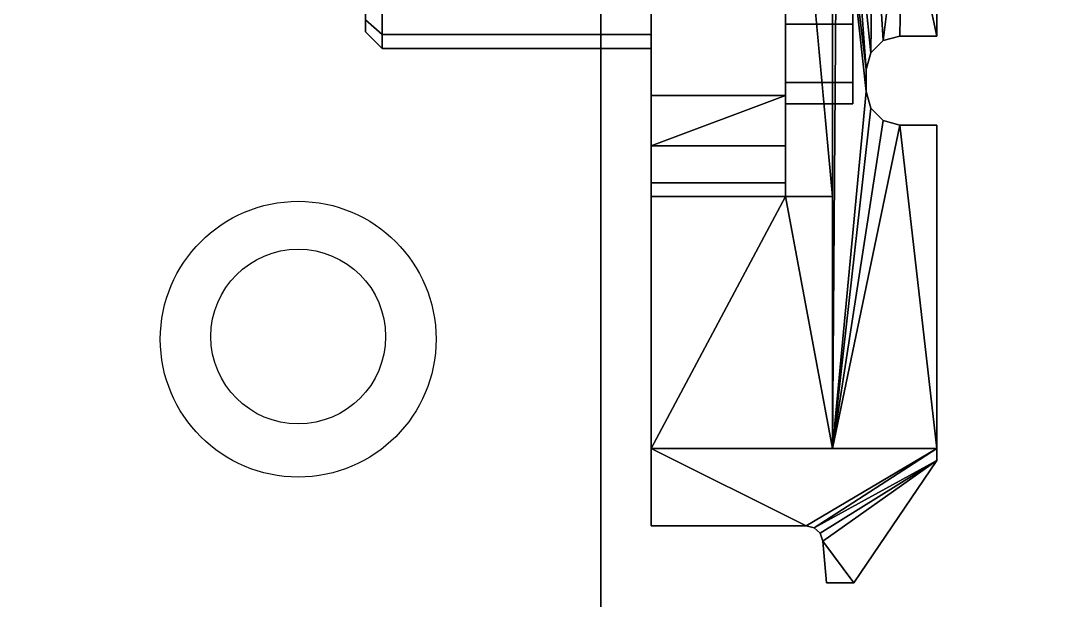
# Model space of a CAD drawing. Extents: x -80 to 2901, y -3352 to 80.
# Drawn here: x 1006.75 to 1037.91, y -2975.76 to -2958.53 of the extents above; entities that cross this region are included whole.
import ezdxf

# ---------------------------------------------------------------- set-up
doc = ezdxf.new("R2010")
doc.units = 0

# ---------------------------------------------------------------- blocks, each defined once
blk = doc.blocks.new('cocina Juan v2.bajo 2p gola 72x18.Suelo1', base_point=(0, 18))
at = {"layer": 'Blanco', "color": 0}
for points in [[(0, 18), (0, 395), (500, 395), (500, 18)], [(0, 18, 18), (0, 395, 18), (500, 395, 18), (500, 18, 18)]]:
    blk.add_3dface(points, dxfattribs=at)
blk = doc.blocks.new('cocina Juan v2.bajo 2p gola 72x18.Suelo')
at = {"layer": 'Taladro'}
for centre, radius in [((491, 68), 4.103), ((491, 67.92), 2.6)]:
    blk.add_circle(centre, radius, dxfattribs=at)
at = {"layer": 'Blanco'}
blk.add_blockref('cocina Juan v2.bajo 2p gola 72x18.Suelo1', (0, 18), dxfattribs=at)
blk = doc.blocks.new('cocina Juan v2.bajo 2p gola 72x18.Lateral Derecho1', base_point=(500, 36, 778))
at = {"layer": 'Blanco', "color": 0}
for points, invisible_edges in [([(482, 36, 778), (482, 395, 850), (482, 395, 18), (482, 36, 778)], 13), ([(482, 18, 18), (482, 36, 778), (482, 395, 18), (482, 18, 18)], 11), ([(482, 36, 850), (482, 395, 850), (482, 36, 778), (482, 36, 850)], 10)]:
    blk.add_3dface(points, dxfattribs=dict(at, invisible_edges=invisible_edges))
at = {"layer": 'blanco', "color": 0}
blk.add_3dface([(482, 395, 850), (500, 395, 850), (500, 36, 850), (482, 36, 850)], dxfattribs=at)
at = {"layer": 'Blanco', "color": 0}
blk.add_3dface([(482, 18, 18), (482, 395, 18), (500, 395, 18), (500, 18, 18)], dxfattribs=at)
blk = doc.blocks.new('cocina Juan v2.bajo 2p gola 72x18.Lateral Derecho2', base_point=(480.5, 60.75, 713.5))
at = {"layer": 'ACCESSORY', "color": 0, "invisible_edges": 8}
for points in [[(474.47, 75.25, 693.25), (475.386, 74.006, 693.25), (472, 71.611, 693.25), (474.47, 75.25, 693.25)], [(474.47, 75.25, 682.75), (472, 71.611, 682.75), (475.386, 74.006, 682.75), (474.47, 75.25, 682.75)], [(474.47, 75.25, 693.25), (475.277, 75.25, 693.25), (475.386, 74.006, 693.25), (474.47, 75.25, 693.25)], [(475.277, 75.25, 682.75), (474.47, 75.25, 682.75), (475.386, 74.006, 682.75), (475.277, 75.25, 682.75)], [(475.386, 74.006, 693.25), (475.466, 73.775, 693.25), (472, 71.611, 693.25), (475.386, 74.006, 693.25)], [(475.466, 73.775, 682.75), (475.386, 74.006, 682.75), (472, 71.611, 682.75), (475.466, 73.775, 682.75)], [(475.466, 73.775, 693.25), (475.647, 73.61, 693.25), (472, 71.611, 693.25), (475.466, 73.775, 693.25)], [(475.466, 73.775, 682.75), (472, 71.611, 682.75), (475.647, 73.61, 682.75), (475.466, 73.775, 682.75)], [(475.884, 73.55, 693.25), (472, 71.25, 693.25), (475.647, 73.61, 693.25), (475.884, 73.55, 693.25)], [(472, 71.611, 693.25), (475.647, 73.61, 693.25), (472, 71.25, 693.25), (472, 71.611, 693.25)], [(475.647, 73.61, 682.75), (472, 71.25, 682.75), (475.884, 73.55, 682.75), (475.647, 73.61, 682.75)], [(472, 71.611, 682.75), (472, 71.25, 682.75), (475.647, 73.61, 682.75), (472, 71.611, 682.75)], [(480.5, 71.25, 693.25), (472, 71.25, 693.25), (475.884, 73.55, 693.25), (480.5, 71.25, 693.25)], [(480.5, 71.25, 682.75), (475.884, 73.55, 682.75), (472, 71.25, 682.75), (480.5, 71.25, 682.75)], [(475.884, 73.55, 693.25), (475.647, 73.61, 693.25), (475.647, 73.61, 682.75), (475.884, 73.55, 693.25)], [(475.884, 73.55, 682.75), (475.884, 73.55, 693.25), (475.647, 73.61, 682.75), (475.884, 73.55, 682.75)], [(480.5, 73.55, 693.25), (480.5, 71.25, 693.25), (475.884, 73.55, 693.25), (480.5, 73.55, 693.25)], [(480.5, 73.55, 682.75), (475.884, 73.55, 682.75), (480.5, 71.25, 682.75), (480.5, 73.55, 682.75)], [(480.5, 73.55, 693.25), (480.5, 71.25, 682.75), (480.5, 71.25, 693.25), (480.5, 73.55, 693.25)], [(480.5, 73.55, 682.75), (480.5, 71.25, 682.75), (480.5, 73.55, 693.25), (480.5, 73.55, 682.75)], [(472, 71.25, 693.25), (472, 71.611, 682.75), (472, 71.611, 693.25), (472, 71.25, 693.25)], [(472, 71.25, 693.25), (472, 71.25, 682.75), (472, 71.611, 682.75), (472, 71.25, 693.25)], [(472, 71.25, 693.5), (475.1, 71.25, 693.5), (473.1, 61.63, 693.5), (472, 71.25, 693.5)], [(472, 61.63, 693.5), (472, 71.25, 693.5), (473.1, 61.63, 693.5), (472, 61.63, 693.5)], [(472, 71.25, 693.5), (472, 61.63, 693.5), (472, 71.25, 693.25), (472, 71.25, 693.5)], [(472, 71.25, 693.25), (472, 61.63, 693.5), (472, 71.25, 682.75), (472, 71.25, 693.25)], [(472, 61.63, 682.5), (472, 71.25, 682.75), (472, 61.63, 693.5), (472, 61.63, 682.5)], [(472, 71.25, 682.5), (472, 71.25, 682.75), (472, 61.63, 682.5), (472, 71.25, 682.5)], [(480.5, 71.25, 682.75), (472, 71.25, 682.75), (475.1, 71.25, 682.5), (480.5, 71.25, 682.75)], [(472, 71.25, 682.5), (475.1, 71.25, 682.5), (472, 71.25, 682.75), (472, 71.25, 682.5)], [(472, 71.25, 682.5), (473.1, 61.63, 682.5), (475.1, 71.25, 682.5), (472, 71.25, 682.5)], [(472, 71.25, 682.5), (472, 61.63, 682.5), (473.1, 61.63, 682.5), (472, 71.25, 682.5)], [(473.1, 61.63, 693.5), (475.1, 71.25, 693.5), (473.6, 61.496, 693.5), (473.1, 61.63, 693.5)], [(473.1, 61.63, 682.5), (473.6, 61.496, 682.5), (475.1, 71.25, 682.5), (473.1, 61.63, 682.5)], [(473.966, 61.13, 693.5), (473.6, 61.496, 693.5), (475.1, 71.25, 693.5), (473.966, 61.13, 693.5)], [(473.6, 61.496, 682.5), (473.966, 61.13, 682.5), (475.1, 71.25, 682.5), (473.6, 61.496, 682.5)], [(474.1, 60.63, 693.5), (473.966, 61.13, 693.5), (475.1, 71.25, 693.5), (474.1, 60.63, 693.5)], [(473.966, 61.13, 682.5), (474.1, 60.63, 682.5), (475.1, 71.25, 682.5), (473.966, 61.13, 682.5)], [(474.966, 52.667, 693.5), (474.1, 60.63, 693.5), (475.1, 71.25, 693.5), (474.966, 52.667, 693.5)], [(475.1, 71.25, 682.5), (474.1, 60.63, 682.5), (474.966, 52.667, 682.5), (475.1, 71.25, 682.5)], [(474.966, 52.667, 693.5), (475.1, 71.25, 693.5), (475.1, 43.25, 693.5), (474.966, 52.667, 693.5)], [(475.1, 71.25, 682.5), (474.966, 52.667, 682.5), (475.1, 43.25, 682.5), (475.1, 71.25, 682.5)], [(475.1, 71.25, 696.5), (480.5, 71.25, 696.5), (476.5, 63.75, 696.5), (475.1, 71.25, 696.5)], [(475.1, 63.75, 696.5), (475.1, 71.25, 696.5), (476.5, 63.75, 696.5), (475.1, 63.75, 696.5)], [(475.1, 71.25, 696.5), (475.1, 63.75, 696.5), (475.1, 71.25, 693.5), (475.1, 71.25, 696.5)], [(480.5, 71.25, 696.5), (475.1, 71.25, 696.5), (475.1, 71.25, 693.5), (480.5, 71.25, 696.5)], [(480.5, 71.25, 693.25), (480.5, 71.25, 696.5), (475.1, 71.25, 693.5), (480.5, 71.25, 693.25)], [(475.1, 71.25, 693.5), (475.1, 63.75, 696.5), (475.1, 43.25, 693.5), (475.1, 71.25, 693.5)], [(480.5, 71.25, 679.5), (480.5, 71.25, 682.75), (475.1, 71.25, 682.5), (480.5, 71.25, 679.5)], [(475.1, 71.25, 682.5), (475.1, 43.25, 682.5), (475.1, 63.75, 679.5), (475.1, 71.25, 682.5)], [(475.1, 71.25, 679.5), (475.1, 71.25, 682.5), (475.1, 63.75, 679.5), (475.1, 71.25, 679.5)], [(475.1, 71.25, 679.5), (480.5, 71.25, 679.5), (475.1, 71.25, 682.5), (475.1, 71.25, 679.5)], [(475.1, 63.75, 679.5), (476.5, 63.75, 679.5), (475.1, 71.25, 679.5), (475.1, 63.75, 679.5)], [(480.5, 71.25, 696.5), (480.5, 63.75, 696.5), (476.5, 63.75, 696.5), (480.5, 71.25, 696.5)], [(480.5, 71.25, 696.5), (480.5, 71.25, 693.25), (480.5, 63.75, 696.5), (480.5, 71.25, 696.5)], [(480.5, 63.75, 696.5), (480.5, 71.25, 693.25), (480.5, 63.75, 679.5), (480.5, 63.75, 696.5)], [(480.5, 71.25, 682.75), (480.5, 63.75, 679.5), (480.5, 71.25, 693.25), (480.5, 71.25, 682.75)], [(480.5, 71.25, 679.5), (480.5, 63.75, 679.5), (480.5, 71.25, 682.75), (480.5, 71.25, 679.5)], [(476.5, 48.75, 696.5), (475.1, 43.25, 696.5), (475.1, 63.75, 696.5), (476.5, 48.75, 696.5)], [(475.1, 43.25, 696.5), (475.1, 43.25, 693.5), (475.1, 63.75, 696.5), (475.1, 43.25, 696.5)], [(476.5, 63.75, 696.5), (476.5, 48.75, 696.5), (475.1, 63.75, 696.5), (476.5, 63.75, 696.5)], [(475.1, 43.25, 682.5), (475.1, 43.25, 679.5), (475.1, 63.75, 679.5), (475.1, 43.25, 682.5)], [(476.5, 63.75, 679.5), (475.1, 63.75, 679.5), (476.5, 48.75, 679.5), (476.5, 63.75, 679.5)], [(475.1, 63.75, 679.5), (475.1, 43.25, 679.5), (476.5, 48.75, 679.5), (475.1, 63.75, 679.5)], [(476.5, 63.75, 710.5), (476.5, 63.348, 712), (476.5, 56.25, 708.75), (476.5, 63.75, 710.5)], [(476.5, 63.75, 696.5), (476.5, 63.75, 710.5), (476.5, 56.25, 708.75), (476.5, 63.75, 696.5)], [(476.5, 63.75, 696.5), (476.5, 60.364, 706.375), (476.5, 61, 704), (476.5, 63.75, 696.5)], [(476.5, 63.75, 696.5), (476.5, 61, 704), (476.5, 60.364, 701.625), (476.5, 63.75, 696.5)], [(476.5, 63.75, 696.5), (476.5, 60.364, 701.625), (476.5, 58.625, 699.886), (476.5, 63.75, 696.5)], [(476.5, 63.75, 696.5), (476.5, 58.625, 699.886), (476.5, 56.25, 699.25), (476.5, 63.75, 696.5)], [(476.5, 63.75, 696.5), (476.5, 56.25, 699.25), (476.5, 48.75, 696.5), (476.5, 63.75, 696.5)], [(476.5, 48.75, 679.5), (476.5, 56.25, 676.75), (476.5, 63.75, 679.5), (476.5, 48.75, 679.5)], [(476.5, 56.25, 676.75), (476.5, 58.625, 676.114), (476.5, 63.75, 679.5), (476.5, 56.25, 676.75)], [(476.5, 58.625, 676.114), (476.5, 60.364, 674.375), (476.5, 63.75, 679.5), (476.5, 58.625, 676.114)], [(476.5, 60.364, 674.375), (476.5, 61, 672), (476.5, 63.75, 679.5), (476.5, 60.364, 674.375)], [(476.5, 63.75, 679.5), (476.5, 61, 672), (476.5, 63.75, 665.5), (476.5, 63.75, 679.5)], [(476.5, 61, 672), (476.5, 60.364, 669.625), (476.5, 63.75, 665.5), (476.5, 61, 672)], [(476.5, 60.364, 669.625), (476.5, 58.625, 667.886), (476.5, 63.75, 665.5), (476.5, 60.364, 669.625)], [(476.5, 58.625, 667.886), (476.5, 63.348, 664), (476.5, 63.75, 665.5), (476.5, 58.625, 667.886)], [(480.5, 63.75, 710.5), (480.5, 56.25, 707.1), (480.5, 60.75, 713.5), (480.5, 63.75, 710.5)], [(480.5, 63.348, 712), (480.5, 63.75, 710.5), (480.5, 60.75, 713.5), (480.5, 63.348, 712)], [(480.5, 63.75, 710.5), (480.5, 57.8, 706.685), (480.5, 56.25, 707.1), (480.5, 63.75, 710.5)], [(480.5, 63.75, 710.5), (480.5, 63.75, 696.5), (480.5, 56.25, 700.9), (480.5, 63.75, 710.5)], [(480.5, 63.75, 710.5), (480.5, 58.935, 705.55), (480.5, 57.8, 706.685), (480.5, 63.75, 710.5)], [(480.5, 63.75, 710.5), (480.5, 59.35, 704), (480.5, 58.935, 705.55), (480.5, 63.75, 710.5)], [(480.5, 63.75, 710.5), (480.5, 58.935, 702.45), (480.5, 59.35, 704), (480.5, 63.75, 710.5)], [(480.5, 63.75, 696.5), (480.5, 52.025, 691.025), (480.5, 56.25, 700.9), (480.5, 63.75, 696.5)], [(480.5, 52.025, 691.025), (480.5, 63.75, 696.5), (480.5, 52.3, 690), (480.5, 52.025, 691.025)], [(480.5, 52.3, 690), (480.5, 63.75, 696.5), (480.5, 63.75, 679.5), (480.5, 52.3, 690)], [(480.5, 52.3, 690), (480.5, 63.75, 679.5), (480.5, 52.3, 686), (480.5, 52.3, 690)], [(480.5, 52.025, 684.975), (480.5, 52.3, 686), (480.5, 63.75, 679.5), (480.5, 52.025, 684.975)], [(480.5, 56.25, 675.1), (480.5, 52.025, 684.975), (480.5, 63.75, 679.5), (480.5, 56.25, 675.1)], [(480.5, 57.8, 674.685), (480.5, 56.25, 675.1), (480.5, 63.75, 679.5), (480.5, 57.8, 674.685)], [(480.5, 58.935, 673.55), (480.5, 57.8, 674.685), (480.5, 63.75, 679.5), (480.5, 58.935, 673.55)], [(480.5, 59.35, 672), (480.5, 58.935, 673.55), (480.5, 63.75, 679.5), (480.5, 59.35, 672)], [(480.5, 63.75, 665.5), (480.5, 59.35, 672), (480.5, 63.75, 679.5), (480.5, 63.75, 665.5)], [(480.5, 59.35, 672), (480.5, 63.75, 665.5), (480.5, 58.935, 670.45), (480.5, 59.35, 672)], [(480.5, 57.8, 669.315), (480.5, 58.935, 670.45), (480.5, 63.75, 665.5), (480.5, 57.8, 669.315)], [(480.5, 60.75, 662.5), (480.5, 57.8, 669.315), (480.5, 63.75, 665.5), (480.5, 60.75, 662.5)], [(480.5, 63.75, 665.5), (480.5, 63.348, 664), (480.5, 60.75, 662.5), (480.5, 63.75, 665.5)], [(476.5, 63.348, 712), (476.5, 62.25, 713.098), (476.5, 56.25, 708.75), (476.5, 63.348, 712)], [(476.5, 62.25, 662.902), (476.5, 63.348, 664), (476.5, 58.625, 667.886), (476.5, 62.25, 662.902)], [(480.5, 62.25, 713.098), (480.5, 63.348, 712), (480.5, 60.75, 713.5), (480.5, 62.25, 713.098)], [(480.5, 63.348, 664), (480.5, 62.25, 662.902), (480.5, 60.75, 662.5), (480.5, 63.348, 664)], [(480.5, 60.75, 713.5), (476.5, 60.75, 713.5), (480.5, 62.25, 713.098), (480.5, 60.75, 713.5)], [(476.5, 62.25, 713.098), (476.5, 60.75, 713.5), (476.5, 56.25, 708.75), (476.5, 62.25, 713.098)], [(476.5, 62.25, 713.098), (480.5, 62.25, 713.098), (476.5, 60.75, 713.5), (476.5, 62.25, 713.098)], [(476.5, 62.25, 662.902), (476.5, 58.625, 667.886), (476.5, 60.75, 662.5), (476.5, 62.25, 662.902)], [(474.5, 60.364, 706.375), (474.5, 52.136, 706.375), (474.5, 61, 704), (474.5, 60.364, 706.375)], [(474.5, 52.136, 706.375), (474.5, 51.5, 704), (474.5, 61, 704), (474.5, 52.136, 706.375)], [(474.5, 61, 704), (474.5, 51.5, 704), (474.5, 60.364, 701.625), (474.5, 61, 704)], [(474.5, 60.364, 674.375), (474.5, 52.136, 674.375), (474.5, 61, 672), (474.5, 60.364, 674.375)], [(474.5, 52.136, 674.375), (474.5, 51.5, 672), (474.5, 61, 672), (474.5, 52.136, 674.375)], [(474.5, 61, 672), (474.5, 51.5, 672), (474.5, 60.364, 669.625), (474.5, 61, 672)], [(474.1, 59.98, 693.5), (474.1, 60.63, 693.5), (474.966, 52.667, 693.5), (474.1, 59.98, 693.5)], [(474.1, 59.98, 682.5), (474.966, 52.667, 682.5), (474.1, 60.63, 682.5), (474.1, 59.98, 682.5)], [(476.5, 60.75, 713.5), (476.5, 51.75, 713.5), (476.5, 56.25, 708.75), (476.5, 60.75, 713.5)], [(476.5, 58.625, 667.886), (476.5, 56.25, 667.25), (476.5, 60.75, 662.5), (476.5, 58.625, 667.886)], [(476.5, 60.75, 662.5), (476.5, 56.25, 667.25), (476.5, 51.75, 662.5), (476.5, 60.75, 662.5)], [(480.5, 60.75, 713.5), (480.5, 56.25, 707.1), (480.5, 51.75, 713.5), (480.5, 60.75, 713.5)], [(480.5, 56.25, 668.9), (480.5, 57.8, 669.315), (480.5, 60.75, 662.5), (480.5, 56.25, 668.9)], [(480.5, 51.75, 662.5), (480.5, 56.25, 668.9), (480.5, 60.75, 662.5), (480.5, 51.75, 662.5)], [(474.5, 58.625, 708.114), (474.5, 53.875, 708.114), (474.5, 60.364, 706.375), (474.5, 58.625, 708.114)], [(474.5, 52.136, 706.375), (474.5, 60.364, 706.375), (474.5, 53.875, 708.114), (474.5, 52.136, 706.375)], [(474.5, 52.136, 701.625), (474.5, 60.364, 701.625), (474.5, 51.5, 704), (474.5, 52.136, 701.625)], [(474.5, 58.625, 699.886), (474.5, 60.364, 701.625), (474.5, 52.136, 701.625), (474.5, 58.625, 699.886)], [(474.5, 58.625, 676.114), (474.5, 53.875, 676.114), (474.5, 60.364, 674.375), (474.5, 58.625, 676.114)], [(474.5, 52.136, 674.375), (474.5, 60.364, 674.375), (474.5, 53.875, 676.114), (474.5, 52.136, 674.375)], [(474.5, 52.136, 669.625), (474.5, 60.364, 669.625), (474.5, 51.5, 672), (474.5, 52.136, 669.625)], [(474.5, 58.625, 667.886), (474.5, 60.364, 669.625), (474.5, 52.136, 669.625), (474.5, 58.625, 667.886)], [(474.1, 59.98, 693.5), (474.573, 53.484, 693.5), (473.966, 59.48, 693.5), (474.1, 59.98, 693.5)], [(473.966, 59.48, 682.5), (474.573, 53.484, 682.5), (474.1, 59.98, 682.5), (473.966, 59.48, 682.5)], [(474.573, 53.484, 693.5), (474.1, 59.98, 693.5), (474.966, 52.667, 693.5), (474.573, 53.484, 693.5)], [(474.573, 53.484, 682.5), (474.966, 52.667, 682.5), (474.1, 59.98, 682.5), (474.573, 53.484, 682.5)], [(473.6, 59.114, 693.5), (473.966, 59.48, 693.5), (473.875, 54.063, 693.5), (473.6, 59.114, 693.5)], [(473.6, 59.114, 682.5), (473.875, 54.063, 682.5), (473.966, 59.48, 682.5), (473.6, 59.114, 682.5)], [(473.875, 54.063, 693.5), (473.966, 59.48, 693.5), (474.573, 53.484, 693.5), (473.875, 54.063, 693.5)], [(474.573, 53.484, 682.5), (473.966, 59.48, 682.5), (473.875, 54.063, 682.5), (474.573, 53.484, 682.5)], [(472, 54.3, 693.5), (472, 58.98, 693.5), (473, 54.3, 693.5), (472, 54.3, 693.5)], [(472, 58.98, 693.5), (472, 54.3, 693.5), (472, 58.98, 682.5), (472, 58.98, 693.5)], [(472, 58.98, 693.5), (473.1, 58.98, 693.5), (473, 54.3, 693.5), (472, 58.98, 693.5)], [(472, 54.3, 693.5), (472, 54.3, 682.5), (472, 58.98, 682.5), (472, 54.3, 693.5)], [(472, 58.98, 682.5), (472, 54.3, 682.5), (473, 54.3, 682.5), (472, 58.98, 682.5)], [(473.1, 58.98, 682.5), (472, 58.98, 682.5), (473, 54.3, 682.5), (473.1, 58.98, 682.5)], [(473.1, 58.98, 693.5), (473.6, 59.114, 693.5), (473, 54.3, 693.5), (473.1, 58.98, 693.5)], [(473, 54.3, 693.5), (473.6, 59.114, 693.5), (473.875, 54.063, 693.5), (473, 54.3, 693.5)], [(473, 54.3, 682.5), (473.875, 54.063, 682.5), (473.6, 59.114, 682.5), (473, 54.3, 682.5)], [(473.1, 58.98, 682.5), (473, 54.3, 682.5), (473.6, 59.114, 682.5), (473.1, 58.98, 682.5)], [(474.5, 56.25, 708.75), (474.5, 53.875, 708.114), (474.5, 58.625, 708.114), (474.5, 56.25, 708.75)], [(474.5, 53.875, 699.886), (474.5, 58.625, 699.886), (474.5, 52.136, 701.625), (474.5, 53.875, 699.886)], [(474.5, 53.875, 699.886), (474.5, 56.25, 699.25), (474.5, 58.625, 699.886), (474.5, 53.875, 699.886)], [(474.5, 56.25, 676.75), (474.5, 53.875, 676.114), (474.5, 58.625, 676.114), (474.5, 56.25, 676.75)], [(474.5, 53.875, 667.886), (474.5, 58.625, 667.886), (474.5, 52.136, 669.625), (474.5, 53.875, 667.886)], [(474.5, 53.875, 667.886), (474.5, 56.25, 667.25), (474.5, 58.625, 667.886), (474.5, 53.875, 667.886)], [(489, 58.502, 705.3), (489, 58.85, 704), (489, 53.65, 704), (489, 58.502, 705.3)], [(489, 53.65, 704), (489, 58.85, 704), (489, 53.998, 702.7), (489, 53.65, 704)], [(489, 58.502, 702.7), (489, 53.998, 702.7), (489, 58.85, 704), (489, 58.502, 702.7)], [(489, 58.502, 673.3), (489, 58.85, 672), (489, 53.65, 672), (489, 58.502, 673.3)], [(489, 53.65, 672), (489, 58.85, 672), (489, 53.998, 670.7), (489, 53.65, 672)], [(489, 58.502, 670.7), (489, 53.998, 670.7), (489, 58.85, 672), (489, 58.502, 670.7)]]:
    blk.add_3dface(points, dxfattribs=at)
at = {"layer": 'ACCESSORY', "color": 0}
for points in [[(472, 71.611, 693.25), (472, 71.611, 682.75), (474.47, 75.25, 682.75), (474.47, 75.25, 693.25)], [(475.277, 75.25, 682.75), (475.277, 75.25, 693.25), (474.47, 75.25, 693.25), (474.47, 75.25, 682.75)], [(475.277, 75.25, 693.25), (475.277, 75.25, 682.75), (475.386, 74.006, 682.75), (475.386, 74.006, 693.25)], [(475.386, 74.006, 693.25), (475.386, 74.006, 682.75), (475.466, 73.775, 682.75), (475.466, 73.775, 693.25)], [(475.466, 73.775, 693.25), (475.466, 73.775, 682.75), (475.647, 73.61, 682.75), (475.647, 73.61, 693.25)], [(475.884, 73.55, 682.75), (480.5, 73.55, 682.75), (480.5, 73.55, 693.25), (475.884, 73.55, 693.25)], [(472, 71.25, 693.25), (480.5, 71.25, 693.25), (475.1, 71.25, 693.5), (472, 71.25, 693.5)], [(476.5, 63.75, 679.5), (480.5, 63.75, 679.5), (480.5, 71.25, 679.5), (475.1, 71.25, 679.5)], [(480.5, 63.75, 710.5), (480.5, 63.348, 712), (476.5, 63.348, 712), (476.5, 63.75, 710.5)], [(476.5, 63.75, 710.5), (476.5, 63.75, 696.5), (480.5, 63.75, 696.5), (480.5, 63.75, 710.5)], [(476.5, 58.625, 708.114), (476.5, 60.364, 706.375), (476.5, 63.75, 696.5), (476.5, 56.25, 708.75)], [(476.5, 63.75, 665.5), (480.5, 63.75, 665.5), (480.5, 63.75, 679.5), (476.5, 63.75, 679.5)], [(480.5, 63.348, 664), (480.5, 63.75, 665.5), (476.5, 63.75, 665.5), (476.5, 63.348, 664)], [(480.5, 57.8, 701.315), (480.5, 58.935, 702.45), (480.5, 63.75, 710.5), (480.5, 56.25, 700.9)], [(480.5, 63.348, 712), (480.5, 62.25, 713.098), (476.5, 62.25, 713.098), (476.5, 63.348, 712)], [(480.5, 62.25, 662.902), (480.5, 63.348, 664), (476.5, 63.348, 664), (476.5, 62.25, 662.902)], [(480.5, 60.75, 662.5), (480.5, 62.25, 662.902), (476.5, 62.25, 662.902), (476.5, 60.75, 662.5)], [(473.1, 61.63, 693.5), (473.1, 61.63, 682.5), (472, 61.63, 682.5), (472, 61.63, 693.5)], [(473.6, 61.496, 682.5), (473.1, 61.63, 682.5), (473.1, 61.63, 693.5), (473.6, 61.496, 693.5)], [(473.966, 61.13, 682.5), (473.6, 61.496, 682.5), (473.6, 61.496, 693.5), (473.966, 61.13, 693.5)], [(474.1, 60.63, 682.5), (473.966, 61.13, 682.5), (473.966, 61.13, 693.5), (474.1, 60.63, 693.5)], [(476.5, 61, 704), (476.5, 60.364, 706.375), (474.5, 60.364, 706.375), (474.5, 61, 704)], [(476.5, 60.364, 701.625), (476.5, 61, 704), (474.5, 61, 704), (474.5, 60.364, 701.625)], [(476.5, 61, 672), (476.5, 60.364, 674.375), (474.5, 60.364, 674.375), (474.5, 61, 672)], [(476.5, 60.364, 669.625), (476.5, 61, 672), (474.5, 61, 672), (474.5, 60.364, 669.625)], [(474.1, 60.63, 682.5), (474.1, 60.63, 693.5), (474.1, 59.98, 693.5), (474.1, 59.98, 682.5)], [(480.5, 51.75, 713.5), (476.5, 51.75, 713.5), (476.5, 60.75, 713.5), (480.5, 60.75, 713.5)], [(476.5, 51.75, 662.5), (480.5, 51.75, 662.5), (480.5, 60.75, 662.5), (476.5, 60.75, 662.5)], [(476.5, 60.364, 706.375), (476.5, 58.625, 708.114), (474.5, 58.625, 708.114), (474.5, 60.364, 706.375)], [(476.5, 58.625, 699.886), (476.5, 60.364, 701.625), (474.5, 60.364, 701.625), (474.5, 58.625, 699.886)], [(476.5, 60.364, 674.375), (476.5, 58.625, 676.114), (474.5, 58.625, 676.114), (474.5, 60.364, 674.375)], [(476.5, 58.625, 667.886), (476.5, 60.364, 669.625), (474.5, 60.364, 669.625), (474.5, 58.625, 667.886)], [(473.966, 59.48, 682.5), (474.1, 59.98, 682.5), (474.1, 59.98, 693.5), (473.966, 59.48, 693.5)], [(473.6, 59.114, 682.5), (473.966, 59.48, 682.5), (473.966, 59.48, 693.5), (473.6, 59.114, 693.5)], [(488.5, 59.35, 704), (488.5, 58.935, 705.55), (480.5, 58.935, 705.55), (480.5, 59.35, 704)], [(488.5, 58.935, 702.45), (488.5, 59.35, 704), (480.5, 59.35, 704), (480.5, 58.935, 702.45)], [(488.5, 59.35, 672), (488.5, 58.935, 673.55), (480.5, 58.935, 673.55), (480.5, 59.35, 672)], [(488.5, 58.935, 670.45), (488.5, 59.35, 672), (480.5, 59.35, 672), (480.5, 58.935, 670.45)], [(488.5, 58.935, 705.55), (488.5, 59.35, 704), (489, 58.85, 704), (489, 58.502, 705.3)], [(488.5, 59.35, 704), (488.5, 58.935, 702.45), (489, 58.502, 702.7), (489, 58.85, 704)], [(488.5, 58.935, 673.55), (488.5, 59.35, 672), (489, 58.85, 672), (489, 58.502, 673.3)], [(488.5, 59.35, 672), (488.5, 58.935, 670.45), (489, 58.502, 670.7), (489, 58.85, 672)], [(473.1, 58.98, 682.5), (473.1, 58.98, 693.5), (472, 58.98, 693.5), (472, 58.98, 682.5)], [(473.1, 58.98, 682.5), (473.6, 59.114, 682.5), (473.6, 59.114, 693.5), (473.1, 58.98, 693.5)], [(488.5, 58.935, 705.55), (488.5, 57.8, 706.685), (480.5, 57.8, 706.685), (480.5, 58.935, 705.55)], [(488.5, 57.8, 701.315), (488.5, 58.935, 702.45), (480.5, 58.935, 702.45), (480.5, 57.8, 701.315)], [(488.5, 58.935, 673.55), (488.5, 57.8, 674.685), (480.5, 57.8, 674.685), (480.5, 58.935, 673.55)], [(488.5, 57.8, 669.315), (488.5, 58.935, 670.45), (480.5, 58.935, 670.45), (480.5, 57.8, 669.315)], [(488.5, 57.8, 706.685), (488.5, 58.935, 705.55), (489, 58.502, 705.3), (489, 57.55, 706.252)], [(488.5, 58.935, 702.45), (488.5, 57.8, 701.315), (489, 57.55, 701.748), (489, 58.502, 702.7)], [(488.5, 57.8, 674.685), (488.5, 58.935, 673.55), (489, 58.502, 673.3), (489, 57.55, 674.252)], [(488.5, 58.935, 670.45), (488.5, 57.8, 669.315), (489, 57.55, 669.748), (489, 58.502, 670.7)], [(476.5, 58.625, 708.114), (476.5, 56.25, 708.75), (474.5, 56.25, 708.75), (474.5, 58.625, 708.114)], [(476.5, 56.25, 699.25), (476.5, 58.625, 699.886), (474.5, 58.625, 699.886), (474.5, 56.25, 699.25)], [(476.5, 58.625, 676.114), (476.5, 56.25, 676.75), (474.5, 56.25, 676.75), (474.5, 58.625, 676.114)], [(476.5, 56.25, 667.25), (476.5, 58.625, 667.886), (474.5, 58.625, 667.886), (474.5, 56.25, 667.25)]]:
    blk.add_3dface(points, dxfattribs=at)
blk = doc.blocks.new('cocina Juan v2.bajo 2p gola 72x18.Lateral Derecho3', base_point=(480.5, 60.75, 145.5))
at = {"layer": 'ACCESSORY', "color": 0, "invisible_edges": 8}
for points in [[(474.47, 75.25, 125.25), (475.386, 74.006, 125.25), (472, 71.611, 125.25), (474.47, 75.25, 125.25)], [(474.47, 75.25, 114.75), (472, 71.611, 114.75), (475.386, 74.006, 114.75), (474.47, 75.25, 114.75)], [(474.47, 75.25, 125.25), (475.277, 75.25, 125.25), (475.386, 74.006, 125.25), (474.47, 75.25, 125.25)], [(475.277, 75.25, 114.75), (474.47, 75.25, 114.75), (475.386, 74.006, 114.75), (475.277, 75.25, 114.75)], [(475.386, 74.006, 125.25), (475.466, 73.775, 125.25), (472, 71.611, 125.25), (475.386, 74.006, 125.25)], [(475.466, 73.775, 114.75), (475.386, 74.006, 114.75), (472, 71.611, 114.75), (475.466, 73.775, 114.75)], [(475.466, 73.775, 125.25), (475.647, 73.61, 125.25), (472, 71.611, 125.25), (475.466, 73.775, 125.25)], [(475.466, 73.775, 114.75), (472, 71.611, 114.75), (475.647, 73.61, 114.75), (475.466, 73.775, 114.75)], [(475.884, 73.55, 125.25), (472, 71.25, 125.25), (475.647, 73.61, 125.25), (475.884, 73.55, 125.25)], [(472, 71.611, 125.25), (475.647, 73.61, 125.25), (472, 71.25, 125.25), (472, 71.611, 125.25)], [(475.647, 73.61, 114.75), (472, 71.25, 114.75), (475.884, 73.55, 114.75), (475.647, 73.61, 114.75)], [(472, 71.611, 114.75), (472, 71.25, 114.75), (475.647, 73.61, 114.75), (472, 71.611, 114.75)], [(480.5, 71.25, 125.25), (472, 71.25, 125.25), (475.884, 73.55, 125.25), (480.5, 71.25, 125.25)], [(480.5, 71.25, 114.75), (475.884, 73.55, 114.75), (472, 71.25, 114.75), (480.5, 71.25, 114.75)], [(475.884, 73.55, 125.25), (475.647, 73.61, 125.25), (475.647, 73.61, 114.75), (475.884, 73.55, 125.25)], [(475.884, 73.55, 114.75), (475.884, 73.55, 125.25), (475.647, 73.61, 114.75), (475.884, 73.55, 114.75)], [(480.5, 73.55, 125.25), (480.5, 71.25, 125.25), (475.884, 73.55, 125.25), (480.5, 73.55, 125.25)], [(480.5, 73.55, 114.75), (475.884, 73.55, 114.75), (480.5, 71.25, 114.75), (480.5, 73.55, 114.75)], [(480.5, 73.55, 125.25), (480.5, 71.25, 114.75), (480.5, 71.25, 125.25), (480.5, 73.55, 125.25)], [(480.5, 73.55, 114.75), (480.5, 71.25, 114.75), (480.5, 73.55, 125.25), (480.5, 73.55, 114.75)], [(472, 71.25, 125.25), (472, 71.611, 114.75), (472, 71.611, 125.25), (472, 71.25, 125.25)], [(472, 71.25, 125.25), (472, 71.25, 114.75), (472, 71.611, 114.75), (472, 71.25, 125.25)], [(472, 71.25, 125.5), (475.1, 71.25, 125.5), (473.1, 61.63, 125.5), (472, 71.25, 125.5)], [(472, 61.63, 125.5), (472, 71.25, 125.5), (473.1, 61.63, 125.5), (472, 61.63, 125.5)], [(472, 71.25, 125.5), (472, 61.63, 125.5), (472, 71.25, 125.25), (472, 71.25, 125.5)], [(472, 71.25, 125.25), (472, 61.63, 125.5), (472, 71.25, 114.75), (472, 71.25, 125.25)], [(472, 61.63, 114.5), (472, 71.25, 114.75), (472, 61.63, 125.5), (472, 61.63, 114.5)], [(472, 71.25, 114.5), (472, 71.25, 114.75), (472, 61.63, 114.5), (472, 71.25, 114.5)], [(480.5, 71.25, 114.75), (472, 71.25, 114.75), (475.1, 71.25, 114.5), (480.5, 71.25, 114.75)], [(472, 71.25, 114.5), (475.1, 71.25, 114.5), (472, 71.25, 114.75), (472, 71.25, 114.5)], [(472, 71.25, 114.5), (473.1, 61.63, 114.5), (475.1, 71.25, 114.5), (472, 71.25, 114.5)], [(472, 71.25, 114.5), (472, 61.63, 114.5), (473.1, 61.63, 114.5), (472, 71.25, 114.5)], [(473.1, 61.63, 125.5), (475.1, 71.25, 125.5), (473.6, 61.496, 125.5), (473.1, 61.63, 125.5)], [(473.1, 61.63, 114.5), (473.6, 61.496, 114.5), (475.1, 71.25, 114.5), (473.1, 61.63, 114.5)], [(473.966, 61.13, 125.5), (473.6, 61.496, 125.5), (475.1, 71.25, 125.5), (473.966, 61.13, 125.5)], [(473.6, 61.496, 114.5), (473.966, 61.13, 114.5), (475.1, 71.25, 114.5), (473.6, 61.496, 114.5)], [(474.1, 60.63, 125.5), (473.966, 61.13, 125.5), (475.1, 71.25, 125.5), (474.1, 60.63, 125.5)], [(473.966, 61.13, 114.5), (474.1, 60.63, 114.5), (475.1, 71.25, 114.5), (473.966, 61.13, 114.5)], [(474.966, 52.667, 125.5), (474.1, 60.63, 125.5), (475.1, 71.25, 125.5), (474.966, 52.667, 125.5)], [(475.1, 71.25, 114.5), (474.1, 60.63, 114.5), (474.966, 52.667, 114.5), (475.1, 71.25, 114.5)], [(474.966, 52.667, 125.5), (475.1, 71.25, 125.5), (475.1, 43.25, 125.5), (474.966, 52.667, 125.5)], [(475.1, 71.25, 114.5), (474.966, 52.667, 114.5), (475.1, 43.25, 114.5), (475.1, 71.25, 114.5)], [(475.1, 71.25, 128.5), (480.5, 71.25, 128.5), (476.5, 63.75, 128.5), (475.1, 71.25, 128.5)], [(475.1, 63.75, 128.5), (475.1, 71.25, 128.5), (476.5, 63.75, 128.5), (475.1, 63.75, 128.5)], [(475.1, 71.25, 128.5), (475.1, 63.75, 128.5), (475.1, 71.25, 125.5), (475.1, 71.25, 128.5)], [(480.5, 71.25, 128.5), (475.1, 71.25, 128.5), (475.1, 71.25, 125.5), (480.5, 71.25, 128.5)], [(480.5, 71.25, 125.25), (480.5, 71.25, 128.5), (475.1, 71.25, 125.5), (480.5, 71.25, 125.25)], [(475.1, 71.25, 125.5), (475.1, 63.75, 128.5), (475.1, 43.25, 125.5), (475.1, 71.25, 125.5)], [(480.5, 71.25, 111.5), (480.5, 71.25, 114.75), (475.1, 71.25, 114.5), (480.5, 71.25, 111.5)], [(475.1, 71.25, 114.5), (475.1, 43.25, 114.5), (475.1, 63.75, 111.5), (475.1, 71.25, 114.5)], [(475.1, 71.25, 111.5), (475.1, 71.25, 114.5), (475.1, 63.75, 111.5), (475.1, 71.25, 111.5)], [(475.1, 71.25, 111.5), (480.5, 71.25, 111.5), (475.1, 71.25, 114.5), (475.1, 71.25, 111.5)], [(475.1, 63.75, 111.5), (476.5, 63.75, 111.5), (475.1, 71.25, 111.5), (475.1, 63.75, 111.5)], [(480.5, 71.25, 128.5), (480.5, 63.75, 128.5), (476.5, 63.75, 128.5), (480.5, 71.25, 128.5)], [(480.5, 71.25, 128.5), (480.5, 71.25, 125.25), (480.5, 63.75, 128.5), (480.5, 71.25, 128.5)], [(480.5, 63.75, 128.5), (480.5, 71.25, 125.25), (480.5, 63.75, 111.5), (480.5, 63.75, 128.5)], [(480.5, 71.25, 114.75), (480.5, 63.75, 111.5), (480.5, 71.25, 125.25), (480.5, 71.25, 114.75)], [(480.5, 71.25, 111.5), (480.5, 63.75, 111.5), (480.5, 71.25, 114.75), (480.5, 71.25, 111.5)], [(476.5, 48.75, 128.5), (475.1, 43.25, 128.5), (475.1, 63.75, 128.5), (476.5, 48.75, 128.5)], [(475.1, 43.25, 128.5), (475.1, 43.25, 125.5), (475.1, 63.75, 128.5), (475.1, 43.25, 128.5)], [(476.5, 63.75, 128.5), (476.5, 48.75, 128.5), (475.1, 63.75, 128.5), (476.5, 63.75, 128.5)], [(475.1, 43.25, 114.5), (475.1, 43.25, 111.5), (475.1, 63.75, 111.5), (475.1, 43.25, 114.5)], [(476.5, 63.75, 111.5), (475.1, 63.75, 111.5), (476.5, 48.75, 111.5), (476.5, 63.75, 111.5)], [(475.1, 63.75, 111.5), (475.1, 43.25, 111.5), (476.5, 48.75, 111.5), (475.1, 63.75, 111.5)], [(476.5, 63.75, 142.5), (476.5, 63.348, 144), (476.5, 56.25, 140.75), (476.5, 63.75, 142.5)], [(476.5, 63.75, 128.5), (476.5, 63.75, 142.5), (476.5, 56.25, 140.75), (476.5, 63.75, 128.5)], [(476.5, 63.75, 128.5), (476.5, 60.364, 138.375), (476.5, 61, 136), (476.5, 63.75, 128.5)], [(476.5, 63.75, 128.5), (476.5, 61, 136), (476.5, 60.364, 133.625), (476.5, 63.75, 128.5)], [(476.5, 63.75, 128.5), (476.5, 60.364, 133.625), (476.5, 58.625, 131.886), (476.5, 63.75, 128.5)], [(476.5, 63.75, 128.5), (476.5, 58.625, 131.886), (476.5, 56.25, 131.25), (476.5, 63.75, 128.5)], [(476.5, 63.75, 128.5), (476.5, 56.25, 131.25), (476.5, 48.75, 128.5), (476.5, 63.75, 128.5)], [(476.5, 48.75, 111.5), (476.5, 56.25, 108.75), (476.5, 63.75, 111.5), (476.5, 48.75, 111.5)], [(476.5, 56.25, 108.75), (476.5, 58.625, 108.114), (476.5, 63.75, 111.5), (476.5, 56.25, 108.75)], [(476.5, 58.625, 108.114), (476.5, 60.364, 106.375), (476.5, 63.75, 111.5), (476.5, 58.625, 108.114)], [(476.5, 60.364, 106.375), (476.5, 61, 104), (476.5, 63.75, 111.5), (476.5, 60.364, 106.375)], [(476.5, 63.75, 111.5), (476.5, 61, 104), (476.5, 63.75, 97.5), (476.5, 63.75, 111.5)], [(476.5, 61, 104), (476.5, 60.364, 101.625), (476.5, 63.75, 97.5), (476.5, 61, 104)], [(476.5, 60.364, 101.625), (476.5, 58.625, 99.886), (476.5, 63.75, 97.5), (476.5, 60.364, 101.625)], [(476.5, 58.625, 99.886), (476.5, 63.348, 96), (476.5, 63.75, 97.5), (476.5, 58.625, 99.886)], [(480.5, 63.75, 142.5), (480.5, 56.25, 139.1), (480.5, 60.75, 145.5), (480.5, 63.75, 142.5)], [(480.5, 63.348, 144), (480.5, 63.75, 142.5), (480.5, 60.75, 145.5), (480.5, 63.348, 144)], [(480.5, 63.75, 142.5), (480.5, 57.8, 138.685), (480.5, 56.25, 139.1), (480.5, 63.75, 142.5)], [(480.5, 63.75, 142.5), (480.5, 63.75, 128.5), (480.5, 56.25, 132.9), (480.5, 63.75, 142.5)], [(480.5, 63.75, 142.5), (480.5, 58.935, 137.55), (480.5, 57.8, 138.685), (480.5, 63.75, 142.5)], [(480.5, 63.75, 142.5), (480.5, 59.35, 136), (480.5, 58.935, 137.55), (480.5, 63.75, 142.5)], [(480.5, 63.75, 142.5), (480.5, 58.935, 134.45), (480.5, 59.35, 136), (480.5, 63.75, 142.5)], [(480.5, 63.75, 128.5), (480.5, 52.025, 123.025), (480.5, 56.25, 132.9), (480.5, 63.75, 128.5)], [(480.5, 52.025, 123.025), (480.5, 63.75, 128.5), (480.5, 52.3, 122), (480.5, 52.025, 123.025)], [(480.5, 52.3, 122), (480.5, 63.75, 128.5), (480.5, 63.75, 111.5), (480.5, 52.3, 122)], [(480.5, 52.3, 122), (480.5, 63.75, 111.5), (480.5, 52.3, 118), (480.5, 52.3, 122)], [(480.5, 52.025, 116.975), (480.5, 52.3, 118), (480.5, 63.75, 111.5), (480.5, 52.025, 116.975)], [(480.5, 56.25, 107.1), (480.5, 52.025, 116.975), (480.5, 63.75, 111.5), (480.5, 56.25, 107.1)], [(480.5, 57.8, 106.685), (480.5, 56.25, 107.1), (480.5, 63.75, 111.5), (480.5, 57.8, 106.685)], [(480.5, 58.935, 105.55), (480.5, 57.8, 106.685), (480.5, 63.75, 111.5), (480.5, 58.935, 105.55)], [(480.5, 59.35, 104), (480.5, 58.935, 105.55), (480.5, 63.75, 111.5), (480.5, 59.35, 104)], [(480.5, 63.75, 97.5), (480.5, 59.35, 104), (480.5, 63.75, 111.5), (480.5, 63.75, 97.5)], [(480.5, 59.35, 104), (480.5, 63.75, 97.5), (480.5, 58.935, 102.45), (480.5, 59.35, 104)], [(480.5, 57.8, 101.315), (480.5, 58.935, 102.45), (480.5, 63.75, 97.5), (480.5, 57.8, 101.315)], [(480.5, 60.75, 94.5), (480.5, 57.8, 101.315), (480.5, 63.75, 97.5), (480.5, 60.75, 94.5)], [(480.5, 63.75, 97.5), (480.5, 63.348, 96), (480.5, 60.75, 94.5), (480.5, 63.75, 97.5)], [(476.5, 63.348, 144), (476.5, 62.25, 145.098), (476.5, 56.25, 140.75), (476.5, 63.348, 144)], [(476.5, 62.25, 94.902), (476.5, 63.348, 96), (476.5, 58.625, 99.886), (476.5, 62.25, 94.902)], [(480.5, 62.25, 145.098), (480.5, 63.348, 144), (480.5, 60.75, 145.5), (480.5, 62.25, 145.098)], [(480.5, 63.348, 96), (480.5, 62.25, 94.902), (480.5, 60.75, 94.5), (480.5, 63.348, 96)], [(480.5, 60.75, 145.5), (476.5, 60.75, 145.5), (480.5, 62.25, 145.098), (480.5, 60.75, 145.5)], [(476.5, 62.25, 145.098), (476.5, 60.75, 145.5), (476.5, 56.25, 140.75), (476.5, 62.25, 145.098)], [(476.5, 62.25, 145.098), (480.5, 62.25, 145.098), (476.5, 60.75, 145.5), (476.5, 62.25, 145.098)], [(476.5, 62.25, 94.902), (476.5, 58.625, 99.886), (476.5, 60.75, 94.5), (476.5, 62.25, 94.902)], [(474.5, 60.364, 138.375), (474.5, 52.136, 138.375), (474.5, 61, 136), (474.5, 60.364, 138.375)], [(474.5, 52.136, 138.375), (474.5, 51.5, 136), (474.5, 61, 136), (474.5, 52.136, 138.375)], [(474.5, 61, 136), (474.5, 51.5, 136), (474.5, 60.364, 133.625), (474.5, 61, 136)], [(474.5, 60.364, 106.375), (474.5, 52.136, 106.375), (474.5, 61, 104), (474.5, 60.364, 106.375)], [(474.5, 52.136, 106.375), (474.5, 51.5, 104), (474.5, 61, 104), (474.5, 52.136, 106.375)], [(474.5, 61, 104), (474.5, 51.5, 104), (474.5, 60.364, 101.625), (474.5, 61, 104)], [(474.1, 59.98, 125.5), (474.1, 60.63, 125.5), (474.966, 52.667, 125.5), (474.1, 59.98, 125.5)], [(474.1, 59.98, 114.5), (474.966, 52.667, 114.5), (474.1, 60.63, 114.5), (474.1, 59.98, 114.5)], [(476.5, 60.75, 145.5), (476.5, 51.75, 145.5), (476.5, 56.25, 140.75), (476.5, 60.75, 145.5)], [(476.5, 58.625, 99.886), (476.5, 56.25, 99.25), (476.5, 60.75, 94.5), (476.5, 58.625, 99.886)], [(476.5, 60.75, 94.5), (476.5, 56.25, 99.25), (476.5, 51.75, 94.5), (476.5, 60.75, 94.5)], [(480.5, 60.75, 145.5), (480.5, 56.25, 139.1), (480.5, 51.75, 145.5), (480.5, 60.75, 145.5)], [(480.5, 56.25, 100.9), (480.5, 57.8, 101.315), (480.5, 60.75, 94.5), (480.5, 56.25, 100.9)], [(480.5, 51.75, 94.5), (480.5, 56.25, 100.9), (480.5, 60.75, 94.5), (480.5, 51.75, 94.5)], [(474.5, 58.625, 140.114), (474.5, 53.875, 140.114), (474.5, 60.364, 138.375), (474.5, 58.625, 140.114)], [(474.5, 52.136, 138.375), (474.5, 60.364, 138.375), (474.5, 53.875, 140.114), (474.5, 52.136, 138.375)], [(474.5, 52.136, 133.625), (474.5, 60.364, 133.625), (474.5, 51.5, 136), (474.5, 52.136, 133.625)], [(474.5, 58.625, 131.886), (474.5, 60.364, 133.625), (474.5, 52.136, 133.625), (474.5, 58.625, 131.886)], [(474.5, 58.625, 108.114), (474.5, 53.875, 108.114), (474.5, 60.364, 106.375), (474.5, 58.625, 108.114)], [(474.5, 52.136, 106.375), (474.5, 60.364, 106.375), (474.5, 53.875, 108.114), (474.5, 52.136, 106.375)], [(474.5, 52.136, 101.625), (474.5, 60.364, 101.625), (474.5, 51.5, 104), (474.5, 52.136, 101.625)], [(474.5, 58.625, 99.886), (474.5, 60.364, 101.625), (474.5, 52.136, 101.625), (474.5, 58.625, 99.886)], [(474.1, 59.98, 125.5), (474.573, 53.484, 125.5), (473.966, 59.48, 125.5), (474.1, 59.98, 125.5)], [(473.966, 59.48, 114.5), (474.573, 53.484, 114.5), (474.1, 59.98, 114.5), (473.966, 59.48, 114.5)], [(474.573, 53.484, 125.5), (474.1, 59.98, 125.5), (474.966, 52.667, 125.5), (474.573, 53.484, 125.5)], [(474.573, 53.484, 114.5), (474.966, 52.667, 114.5), (474.1, 59.98, 114.5), (474.573, 53.484, 114.5)], [(473.6, 59.114, 125.5), (473.966, 59.48, 125.5), (473.875, 54.063, 125.5), (473.6, 59.114, 125.5)], [(473.6, 59.114, 114.5), (473.875, 54.063, 114.5), (473.966, 59.48, 114.5), (473.6, 59.114, 114.5)], [(473.875, 54.063, 125.5), (473.966, 59.48, 125.5), (474.573, 53.484, 125.5), (473.875, 54.063, 125.5)], [(474.573, 53.484, 114.5), (473.966, 59.48, 114.5), (473.875, 54.063, 114.5), (474.573, 53.484, 114.5)], [(472, 54.3, 125.5), (472, 58.98, 125.5), (473, 54.3, 125.5), (472, 54.3, 125.5)], [(472, 58.98, 125.5), (472, 54.3, 125.5), (472, 58.98, 114.5), (472, 58.98, 125.5)], [(472, 58.98, 125.5), (473.1, 58.98, 125.5), (473, 54.3, 125.5), (472, 58.98, 125.5)], [(472, 54.3, 125.5), (472, 54.3, 114.5), (472, 58.98, 114.5), (472, 54.3, 125.5)], [(472, 58.98, 114.5), (472, 54.3, 114.5), (473, 54.3, 114.5), (472, 58.98, 114.5)], [(473.1, 58.98, 114.5), (472, 58.98, 114.5), (473, 54.3, 114.5), (473.1, 58.98, 114.5)], [(473.1, 58.98, 125.5), (473.6, 59.114, 125.5), (473, 54.3, 125.5), (473.1, 58.98, 125.5)], [(473, 54.3, 125.5), (473.6, 59.114, 125.5), (473.875, 54.063, 125.5), (473, 54.3, 125.5)], [(473, 54.3, 114.5), (473.875, 54.063, 114.5), (473.6, 59.114, 114.5), (473, 54.3, 114.5)], [(473.1, 58.98, 114.5), (473, 54.3, 114.5), (473.6, 59.114, 114.5), (473.1, 58.98, 114.5)], [(474.5, 56.25, 140.75), (474.5, 53.875, 140.114), (474.5, 58.625, 140.114), (474.5, 56.25, 140.75)], [(474.5, 53.875, 131.886), (474.5, 58.625, 131.886), (474.5, 52.136, 133.625), (474.5, 53.875, 131.886)], [(474.5, 53.875, 131.886), (474.5, 56.25, 131.25), (474.5, 58.625, 131.886), (474.5, 53.875, 131.886)], [(474.5, 56.25, 108.75), (474.5, 53.875, 108.114), (474.5, 58.625, 108.114), (474.5, 56.25, 108.75)], [(474.5, 53.875, 99.886), (474.5, 58.625, 99.886), (474.5, 52.136, 101.625), (474.5, 53.875, 99.886)], [(474.5, 53.875, 99.886), (474.5, 56.25, 99.25), (474.5, 58.625, 99.886), (474.5, 53.875, 99.886)], [(489, 58.502, 137.3), (489, 58.85, 136), (489, 53.65, 136), (489, 58.502, 137.3)], [(489, 53.65, 136), (489, 58.85, 136), (489, 53.998, 134.7), (489, 53.65, 136)], [(489, 58.502, 134.7), (489, 53.998, 134.7), (489, 58.85, 136), (489, 58.502, 134.7)], [(489, 58.502, 105.3), (489, 58.85, 104), (489, 53.65, 104), (489, 58.502, 105.3)], [(489, 53.65, 104), (489, 58.85, 104), (489, 53.998, 102.7), (489, 53.65, 104)], [(489, 58.502, 102.7), (489, 53.998, 102.7), (489, 58.85, 104), (489, 58.502, 102.7)]]:
    blk.add_3dface(points, dxfattribs=at)
at = {"layer": 'ACCESSORY', "color": 0}
for points in [[(472, 71.611, 125.25), (472, 71.611, 114.75), (474.47, 75.25, 114.75), (474.47, 75.25, 125.25)], [(475.277, 75.25, 114.75), (475.277, 75.25, 125.25), (474.47, 75.25, 125.25), (474.47, 75.25, 114.75)], [(475.277, 75.25, 125.25), (475.277, 75.25, 114.75), (475.386, 74.006, 114.75), (475.386, 74.006, 125.25)], [(475.386, 74.006, 125.25), (475.386, 74.006, 114.75), (475.466, 73.775, 114.75), (475.466, 73.775, 125.25)], [(475.466, 73.775, 125.25), (475.466, 73.775, 114.75), (475.647, 73.61, 114.75), (475.647, 73.61, 125.25)], [(475.884, 73.55, 114.75), (480.5, 73.55, 114.75), (480.5, 73.55, 125.25), (475.884, 73.55, 125.25)], [(472, 71.25, 125.25), (480.5, 71.25, 125.25), (475.1, 71.25, 125.5), (472, 71.25, 125.5)], [(476.5, 63.75, 111.5), (480.5, 63.75, 111.5), (480.5, 71.25, 111.5), (475.1, 71.25, 111.5)], [(480.5, 63.75, 142.5), (480.5, 63.348, 144), (476.5, 63.348, 144), (476.5, 63.75, 142.5)], [(476.5, 63.75, 142.5), (476.5, 63.75, 128.5), (480.5, 63.75, 128.5), (480.5, 63.75, 142.5)], [(476.5, 58.625, 140.114), (476.5, 60.364, 138.375), (476.5, 63.75, 128.5), (476.5, 56.25, 140.75)], [(476.5, 63.75, 97.5), (480.5, 63.75, 97.5), (480.5, 63.75, 111.5), (476.5, 63.75, 111.5)], [(480.5, 63.348, 96), (480.5, 63.75, 97.5), (476.5, 63.75, 97.5), (476.5, 63.348, 96)], [(480.5, 57.8, 133.315), (480.5, 58.935, 134.45), (480.5, 63.75, 142.5), (480.5, 56.25, 132.9)], [(480.5, 63.348, 144), (480.5, 62.25, 145.098), (476.5, 62.25, 145.098), (476.5, 63.348, 144)], [(480.5, 62.25, 94.902), (480.5, 63.348, 96), (476.5, 63.348, 96), (476.5, 62.25, 94.902)], [(480.5, 60.75, 94.5), (480.5, 62.25, 94.902), (476.5, 62.25, 94.902), (476.5, 60.75, 94.5)], [(473.1, 61.63, 125.5), (473.1, 61.63, 114.5), (472, 61.63, 114.5), (472, 61.63, 125.5)], [(473.6, 61.496, 114.5), (473.1, 61.63, 114.5), (473.1, 61.63, 125.5), (473.6, 61.496, 125.5)], [(473.966, 61.13, 114.5), (473.6, 61.496, 114.5), (473.6, 61.496, 125.5), (473.966, 61.13, 125.5)], [(474.1, 60.63, 114.5), (473.966, 61.13, 114.5), (473.966, 61.13, 125.5), (474.1, 60.63, 125.5)], [(476.5, 61, 136), (476.5, 60.364, 138.375), (474.5, 60.364, 138.375), (474.5, 61, 136)], [(476.5, 60.364, 133.625), (476.5, 61, 136), (474.5, 61, 136), (474.5, 60.364, 133.625)], [(476.5, 61, 104), (476.5, 60.364, 106.375), (474.5, 60.364, 106.375), (474.5, 61, 104)], [(476.5, 60.364, 101.625), (476.5, 61, 104), (474.5, 61, 104), (474.5, 60.364, 101.625)], [(474.1, 60.63, 114.5), (474.1, 60.63, 125.5), (474.1, 59.98, 125.5), (474.1, 59.98, 114.5)], [(480.5, 51.75, 145.5), (476.5, 51.75, 145.5), (476.5, 60.75, 145.5), (480.5, 60.75, 145.5)], [(476.5, 51.75, 94.5), (480.5, 51.75, 94.5), (480.5, 60.75, 94.5), (476.5, 60.75, 94.5)], [(476.5, 60.364, 138.375), (476.5, 58.625, 140.114), (474.5, 58.625, 140.114), (474.5, 60.364, 138.375)], [(476.5, 58.625, 131.886), (476.5, 60.364, 133.625), (474.5, 60.364, 133.625), (474.5, 58.625, 131.886)], [(476.5, 60.364, 106.375), (476.5, 58.625, 108.114), (474.5, 58.625, 108.114), (474.5, 60.364, 106.375)], [(476.5, 58.625, 99.886), (476.5, 60.364, 101.625), (474.5, 60.364, 101.625), (474.5, 58.625, 99.886)], [(473.966, 59.48, 114.5), (474.1, 59.98, 114.5), (474.1, 59.98, 125.5), (473.966, 59.48, 125.5)], [(473.6, 59.114, 114.5), (473.966, 59.48, 114.5), (473.966, 59.48, 125.5), (473.6, 59.114, 125.5)], [(488.5, 59.35, 136), (488.5, 58.935, 137.55), (480.5, 58.935, 137.55), (480.5, 59.35, 136)], [(488.5, 58.935, 134.45), (488.5, 59.35, 136), (480.5, 59.35, 136), (480.5, 58.935, 134.45)], [(488.5, 59.35, 104), (488.5, 58.935, 105.55), (480.5, 58.935, 105.55), (480.5, 59.35, 104)], [(488.5, 58.935, 102.45), (488.5, 59.35, 104), (480.5, 59.35, 104), (480.5, 58.935, 102.45)], [(488.5, 58.935, 137.55), (488.5, 59.35, 136), (489, 58.85, 136), (489, 58.502, 137.3)], [(488.5, 59.35, 136), (488.5, 58.935, 134.45), (489, 58.502, 134.7), (489, 58.85, 136)], [(488.5, 58.935, 105.55), (488.5, 59.35, 104), (489, 58.85, 104), (489, 58.502, 105.3)], [(488.5, 59.35, 104), (488.5, 58.935, 102.45), (489, 58.502, 102.7), (489, 58.85, 104)], [(473.1, 58.98, 114.5), (473.1, 58.98, 125.5), (472, 58.98, 125.5), (472, 58.98, 114.5)], [(473.1, 58.98, 114.5), (473.6, 59.114, 114.5), (473.6, 59.114, 125.5), (473.1, 58.98, 125.5)], [(488.5, 58.935, 137.55), (488.5, 57.8, 138.685), (480.5, 57.8, 138.685), (480.5, 58.935, 137.55)], [(488.5, 57.8, 133.315), (488.5, 58.935, 134.45), (480.5, 58.935, 134.45), (480.5, 57.8, 133.315)], [(488.5, 58.935, 105.55), (488.5, 57.8, 106.685), (480.5, 57.8, 106.685), (480.5, 58.935, 105.55)], [(488.5, 57.8, 101.315), (488.5, 58.935, 102.45), (480.5, 58.935, 102.45), (480.5, 57.8, 101.315)], [(488.5, 57.8, 138.685), (488.5, 58.935, 137.55), (489, 58.502, 137.3), (489, 57.55, 138.252)], [(488.5, 58.935, 134.45), (488.5, 57.8, 133.315), (489, 57.55, 133.748), (489, 58.502, 134.7)], [(488.5, 57.8, 106.685), (488.5, 58.935, 105.55), (489, 58.502, 105.3), (489, 57.55, 106.252)], [(488.5, 58.935, 102.45), (488.5, 57.8, 101.315), (489, 57.55, 101.748), (489, 58.502, 102.7)], [(476.5, 58.625, 140.114), (476.5, 56.25, 140.75), (474.5, 56.25, 140.75), (474.5, 58.625, 140.114)], [(476.5, 56.25, 131.25), (476.5, 58.625, 131.886), (474.5, 58.625, 131.886), (474.5, 56.25, 131.25)], [(476.5, 58.625, 108.114), (476.5, 56.25, 108.75), (474.5, 56.25, 108.75), (474.5, 58.625, 108.114)], [(476.5, 56.25, 99.25), (476.5, 58.625, 99.886), (474.5, 58.625, 99.886), (474.5, 56.25, 99.25)]]:
    blk.add_3dface(points, dxfattribs=at)
blk = doc.blocks.new('cocina Juan v2.bajo 2p gola 72x18.Lateral Derecho')
at = {"layer": 'Taladro'}
blk.add_circle((491, 67.92, 18), 2.6, dxfattribs=at)
blk.add_circle((491, 67.92, 18), 2.6, dxfattribs=at)
blk.add_circle((491, 67.92, 18), 2.6, dxfattribs=at)
for name, p in [('cocina Juan v2.bajo 2p gola 72x18.Lateral Derecho2', (480.5, 60.75, 713.5)), ('cocina Juan v2.bajo 2p gola 72x18.Lateral Derecho3', (480.5, 60.75, 145.5))]:
    blk.add_blockref(name, p)
at = {"layer": 'Blanco'}
blk.add_blockref('cocina Juan v2.bajo 2p gola 72x18.Lateral Derecho1', (500, 36, 778), dxfattribs=at)
blk = doc.blocks.new('cocina Juan v2.bajo 2p gola 72x18.cadena horizontal [1]1', base_point=(18, 136, 832))
at = {"layer": 'Blanco', "color": 0}
for points in [[(18, 136, 832), (18, 36, 832), (482, 36, 832), (482, 136, 832)], [(18, 136, 850), (18, 36, 850), (482, 36, 850), (482, 136, 850)]]:
    blk.add_3dface(points, dxfattribs=at)
at = {"layer": 'blanco', "color": 0}
blk.add_3dface([(482, 36, 832), (482, 36, 850), (482, 136, 850), (482, 136, 832)], dxfattribs=at)
blk = doc.blocks.new('cocina Juan v2.bajo 2p gola 72x18.cadena horizontal [1]')
at = {"layer": 'Blanco'}
blk.add_blockref('cocina Juan v2.bajo 2p gola 72x18.cadena horizontal [1]1', (18, 136, 832), dxfattribs=at)
blk = doc.blocks.new('cocina Juan v2.bajo 2p gola 72x18')
at = {"layer": 'cocina Juan v2.bajo 2p gola 72x18.cadena horizontal [1]'}
blk.add_blockref('cocina Juan v2.bajo 2p gola 72x18.cadena horizontal [1]', (0, 0), dxfattribs=at)
at = {"layer": 'cocina Juan v2.bajo 2p gola 72x18.Lateral Derecho'}
blk.add_blockref('cocina Juan v2.bajo 2p gola 72x18.Lateral Derecho', (0, 0), dxfattribs=at)
at = {"layer": 'cocina Juan v2.bajo 2p gola 72x18.Suelo'}
blk.add_blockref('cocina Juan v2.bajo 2p gola 72x18.Suelo', (0, 0), dxfattribs=at)

msp = doc.modelspace()

# ---------------------------------------------------------------- block references
at = {"rotation": 180}
msp.add_blockref('cocina Juan v2.bajo 2p gola 72x18', (1506, -2900, 100), dxfattribs=at)

doc.saveas('drawing.dxf')
